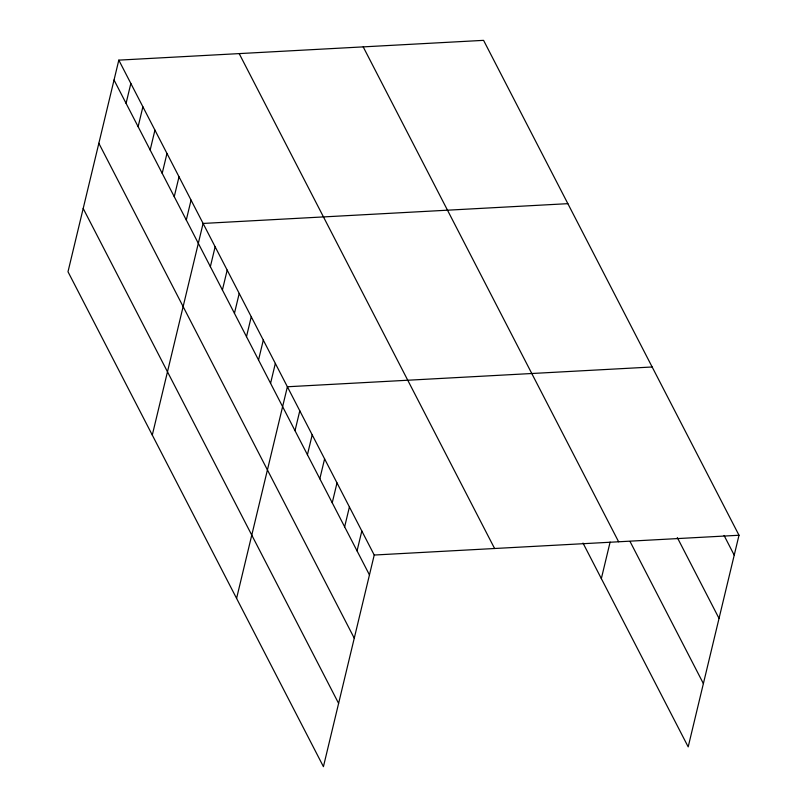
<?xml version="1.0" encoding="UTF-8"?>
<svg xmlns="http://www.w3.org/2000/svg" width="807" height="807" viewBox="0 0 807 807"><rect width="100%" height="100%" fill="white"/><g stroke="black" fill="none" stroke-linecap="round" stroke-linejoin="round"><path stroke-width="1.21" d="M118.811 60.132L68 271.747L323.425 766.65L374.226 555.034L118.811 60.132L483.575 40.35L739 535.253L688.189 746.868L582.997 543.05M126.074 103.346L130.845 83.464M138.118 126.679L142.889 106.796M150.163 150.011L154.934 130.129M162.197 173.344L166.968 153.461M174.241 196.676L179.013 176.794M186.286 220.008L191.057 200.126M152.291 435.064L203.092 223.448L567.866 203.667M210.365 266.663L215.136 246.781M222.409 289.995L227.181 270.113M234.444 313.328L239.215 293.445M246.488 336.66L251.259 316.778M258.533 359.993L263.304 340.11M270.567 383.325L275.338 363.443M236.582 598.38L287.383 386.765L652.157 366.983M295.019 430.696L299.79 410.803M307.427 454.734L312.198 434.842M319.824 478.763L324.606 458.88M332.232 502.801L337.003 482.919M344.639 526.84L349.411 506.957M357.047 550.878L361.818 530.996M601.346 578.599L610.112 542.092M374.226 555.034L739 535.253M724.071 535.465L734.219 555.135M677.305 537.553L719.027 618.404M630.075 541.547L703.381 683.59M363.2 46.877L618.626 541.779M239.185 53.605L494.6 548.508M114.039 80.014L369.455 574.917M98.847 143.293L354.263 638.196M83.192 208.478L338.607 703.381"/></g></svg>
